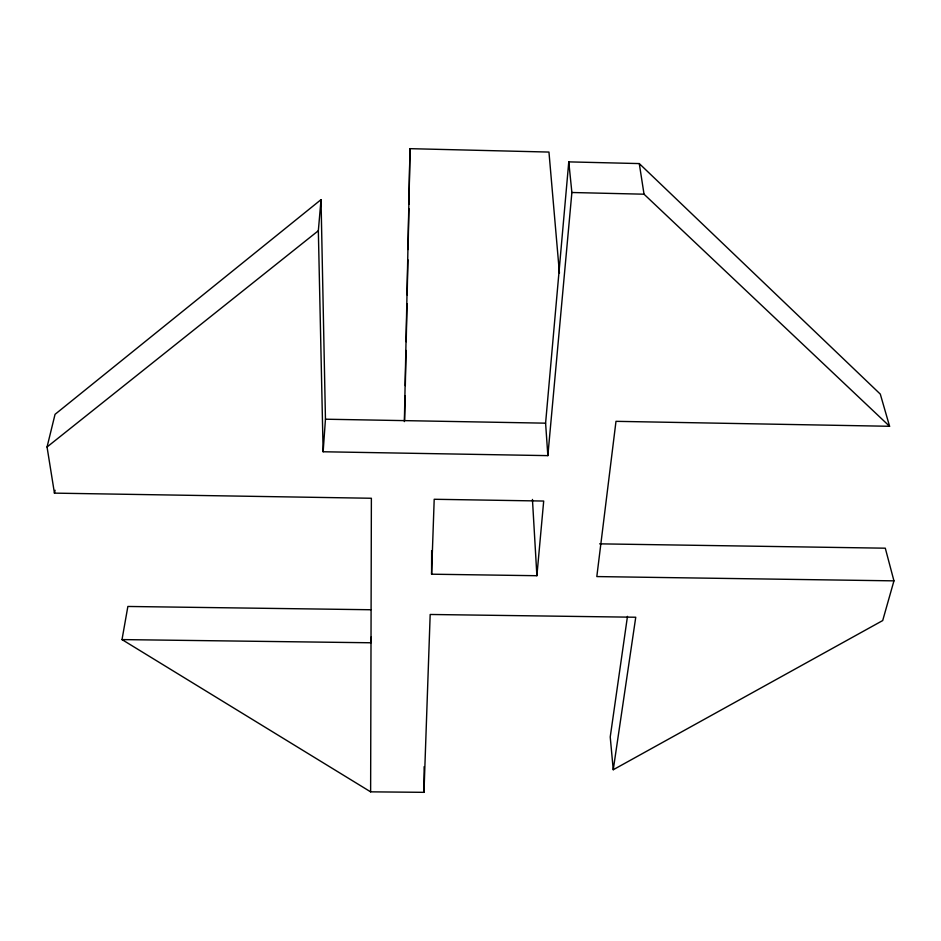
<?xml version="1.0" encoding="UTF-8"?>
<svg xmlns="http://www.w3.org/2000/svg" width="941" height="941" viewBox="0 0 941 941"><rect width="100%" height="100%" fill="white"/><g stroke="black" fill="none" stroke-linecap="round" stroke-linejoin="round"><path stroke-width="1.41" d="M613.25 769.738L635.751 617.237L430.178 614.473L423.979 792.334L370.625 791.84L371.377 498.26L54.437 493.131L47.05 446.999L55.048 414.334L321.022 199.645L325.457 419.204L323.139 451.762L547.85 455.632L571.881 192.505L568.776 161.876L639.28 163.581L880.305 394.114L889.586 426.285L615.99 421.333L596.817 576.574L893.95 580.856L882.705 620.554L613.25 769.738L610.227 736.979L627.471 616.367M431.59 574.198L434.201 499.271L543.698 501.047L536.888 575.716L431.59 574.198L431.66 550.697M423.979 792.334L424.144 766.656M408.088 249.518L408.865 208.596M408.947 204.209L410.005 148.666L548.956 152.066L559.436 273.078M404.371 421.592L410.005 148.666M404.583 420.721L405.1 395.843M405.312 385.598L406.03 350.475M406.206 341.701L406.994 303.649M407.171 294.874L407.888 259.751M371.213 637.033L371.001 642.774L122.012 639.586L127.87 606.463L370.754 609.744M323.139 451.762L318.34 230.733L321.022 199.645M547.85 455.632L545.592 423.168L568.776 161.876M54.437 493.131L55.096 490.273M47.05 446.999L318.34 230.733M599.617 543.851L885.293 548.191L893.95 580.856M325.457 419.204L545.592 423.168M571.881 192.505L644.032 194.199L889.586 426.285M122.012 639.586L370.625 791.84M639.28 163.581L644.032 194.199M532.441 499.448L536.888 575.716"/></g></svg>
